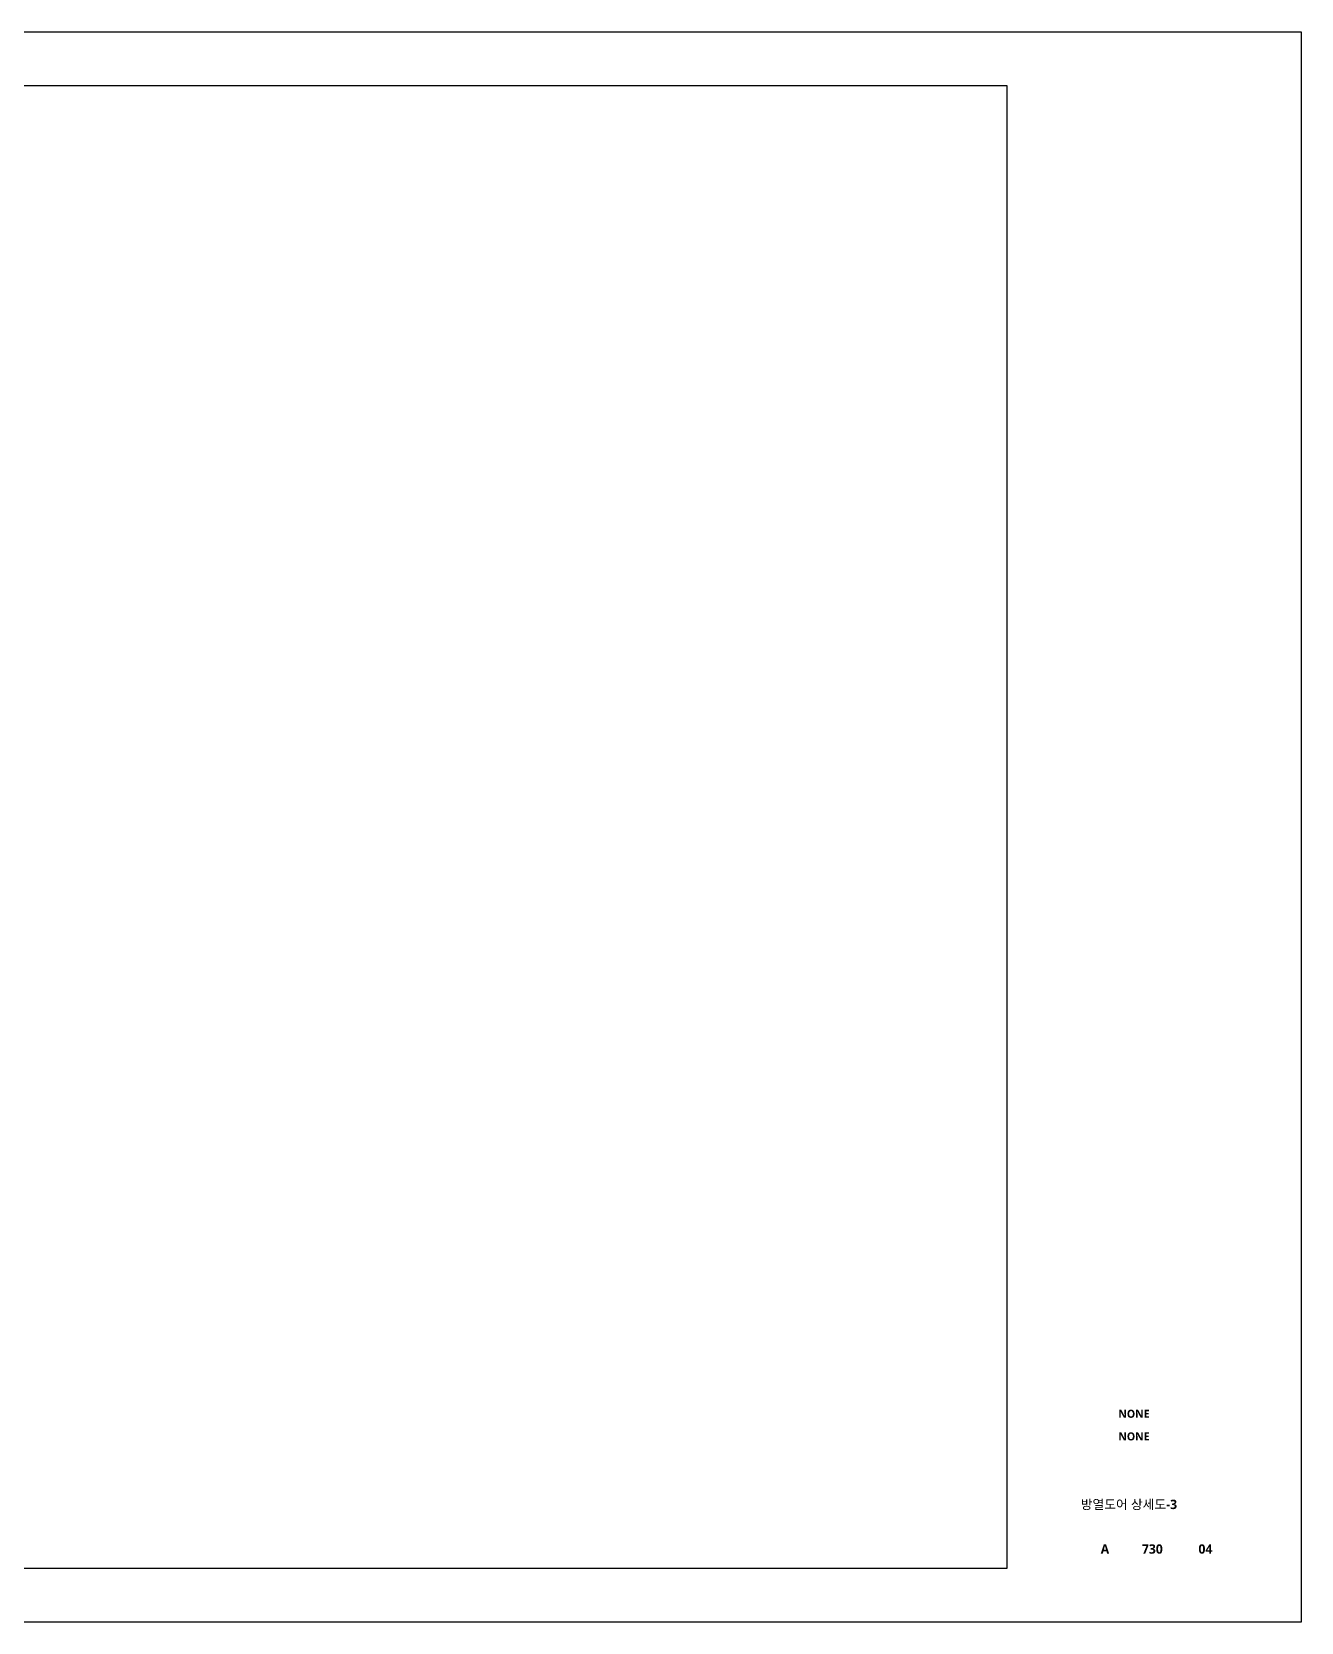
# Model space of a CAD drawing. Header units: millimetres. Extents: x 0 to 33600, y 0 to 8910.
# Drawn here: x 28856 to 33600, y 2970 to 8910 of the extents above; entities that cross this region are included whole.
import ezdxf
from ezdxf.enums import TextEntityAlignment as Align

# ---------------------------------------------------------------- set-up
doc = ezdxf.new("R2010")
doc.units = ezdxf.units.MM
doc.header["$LTSCALE"] = 20
doc.header["$MEASUREMENT"] = 0
doc.layers.get('Defpoints').update_dxf_attribs({"color": 181, "linetype": 'CONTINUOUS'})
doc.layers.add('A-ANNO-TITL', color=7, linetype='CONTINUOUS')
doc.styles.add('SH_대대리576', font='')
doc.styles.get('SH_대대리576').set_extended_font_data('NanumGothic', bold=True)

msp = doc.modelspace()

# ---------------------------------------------------------------- linework, layer by layer
at = {"layer": 'Defpoints'}
for points in [[(25200, 8910), (33600, 8910), (33600, 2970), (25200, 2970)], [(32500, 3170), (25400, 3170), (25400, 8710), (32500, 8710)]]:
    msp.add_lwpolyline(points, close=True, dxfattribs=at)

# ---------------------------------------------------------------- texts
at = {"layer": 'A-ANNO-TITL', "style": 'SH_대대리576'}
for s, height, p in [('NONE', 30, (32974.9, 3748.4)), ('NONE', 30, (32974.9, 3663.9)), ('방열도어 상세도-3', 35, (32956.1, 3410.3)), ('A', 35, (32866.6, 3243.3)), ('730', 35, (33043.7, 3243.3)), ('04', 35, (33242, 3243.3))]:
    msp.add_text(s, height=height, dxfattribs=at).set_placement(p, align=Align.MIDDLE)

doc.saveas('drawing.dxf')
